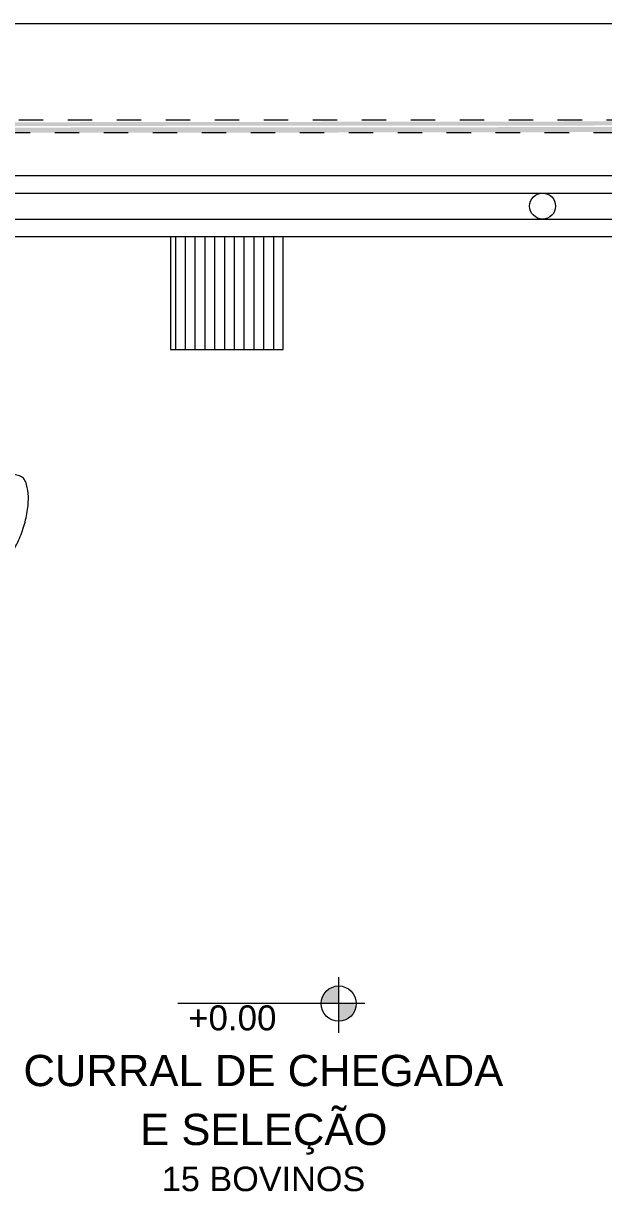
# Model space of a CAD drawing. Header units: metres. Extents: x 147 to 427, y -16 to 162.
# Drawn here: x 289.958 to 292.325, y 113.385 to 118.184 of the extents above; entities that cross this region are included whole.
import ezdxf

# ---------------------------------------------------------------- set-up
doc = ezdxf.new("R2010")
doc.units = ezdxf.units.M
doc.linetypes.add('Aligning Line', pattern=[0.012, 0.006, -0.006])
doc.layers.add('1053_ARQ_BASE_MATADOURO_2_dwg', color=7, linetype='Continuous', lineweight=5, true_color=0x767676)
doc.layers.add('1053_ARQ_BASE_MATADOURO_dwg', color=7, linetype='Continuous', lineweight=5, true_color=0x767676)
doc.layers.add('A-PISO', color=7, linetype='Continuous', lineweight=5)
doc.layers.add('P-PIPE', color=7, linetype='Continuous', lineweight=5)
doc.styles.add('Arial_2', font='arial.ttf', dxfattribs={"height": 0.1275})
doc.styles.add('Arial_3', font='arial.ttf', dxfattribs={"height": 0.1})
doc.styles.add('Arial_9', font='arial.ttf', dxfattribs={"height": 0.102})

# ---------------------------------------------------------------- blocks, each defined once
blk = doc.blocks.new('1053_ARQ_BASE_MATADOURO_dwg_arq geral tgov-4039641-TÉRREO 1_20 - Dependente 1')
at = {"color": 253, "lineweight": 5, "true_color": 0xaaaaaa, "flags": 128}
blk.add_lwpolyline([(-3.1704, 14.4282), (-3.1704, 20.1582), (-12.4204, 20.1582), (-12.4204, 34.8483), (-12.4204, 34.9983), (5.3461, 34.9983), (5.3461, 26.6282)], dxfattribs=at)
blk = doc.blocks.new('1053_ARQ_BASE_MATADOURO_dwg-3625622-TÉRREO 1_20 - Dependente 1')
blk.add_blockref('1053_ARQ_BASE_MATADOURO_dwg_arq geral tgov-4039641-TÉRREO 1_20 - Dependente 1', (130.2098, 83.186))
blk = doc.blocks.new('1053_ARQ_BASE_MATADOURO_2_dwg-3637054-TÉRREO 1_20 - Dependente 1')
at = {"layer": 'A-PISO', "true_color": 0xe2e2e2}
h = blk.add_hatch(color=254, dxfattribs=at)
h.paths.add_polyline_path([(122.8521, 80.9983), (122.8521, 81.0701), (122.8161, 81.0605), (122.7898, 81.0342), (122.7826, 80.9983), (122.8335, 80.9983)])
h.paths.add_polyline_path([(122.8521, 80.9264), (122.8969, 80.9421), (122.9221, 80.9823), (122.9168, 80.9983), (122.8521, 80.9983), (122.8521, 80.9282)])
at = {"layer": 'A-PISO', "color": 253, "true_color": 0xaaaaaa}
for p, q in [((118.5181, 84.3062), (126.1431, 84.3062)), ((118.5181, 84.2002), (126.1431, 84.2002)), ((122.1855, 84.1282), (122.1855, 83.6682)), ((122.2255, 84.1282), (122.2255, 83.6682)), ((122.2655, 84.1282), (122.2655, 83.6682)), ((122.3055, 84.1282), (122.3055, 83.6682)), ((122.3455, 84.1282), (122.3455, 83.6682)), ((122.3855, 84.1282), (122.3855, 83.6682)), ((122.4255, 84.1282), (122.4255, 83.6682)), ((122.4655, 84.1282), (122.4655, 83.6682)), ((122.5055, 84.1282), (122.5055, 83.6682)), ((122.5455, 84.1282), (122.5455, 83.6682)), ((122.5855, 84.1282), (122.5855, 83.6682)), ((122.8521, 81.1057), (122.8521, 80.8786)), ((122.9585, 80.9983), (122.1956, 80.9983))]:
    blk.add_line(p, q, dxfattribs=at)
at = {"layer": 'A-PISO', "color": 253, "true_color": 0xaaaaaa, "flags": 128}
for points in [[(113.4431, 74.2782), (118.6431, 74.2782), (118.6431, 76.3782), (113.4431, 76.3782), (113.4431, 76.6282), (118.3931, 76.6282), (118.3931, 84.3782), (126.1431, 84.3782)], [(126.1431, 80.5032), (126.1431, 84.1282), (118.8491, 84.1282)]]:
    blk.add_lwpolyline(points, dxfattribs=at)
blk.add_lwpolyline([(122.1655, 84.1282), (122.1655, 83.6682), (122.6255, 83.6682), (122.6255, 84.1282)], close=True, dxfattribs=at)
at = {"layer": 'A-PISO', "color": 253, "true_color": 0xaaaaaa}
for centre, radius in [((123.6848, 84.2532), 0.053), ((122.8521, 80.9983), 0.0719)]:
    blk.add_circle(centre, radius, dxfattribs=at)
blk.add_open_spline([(121.3892, 82.7802), (121.3973, 82.7773), (121.4131, 82.7718), (121.4385, 82.7738), (121.462, 82.7831), (121.4837, 82.7988), (121.5038, 82.8196), (121.5221, 82.8449), (121.5386, 82.8736), (121.5529, 82.9049), (121.5649, 82.938), (121.5744, 82.9718), (121.5812, 83.0056), (121.5851, 83.0385), (121.5858, 83.0694), (121.5833, 83.0978), (121.5767, 83.1219), (121.565, 83.151), (121.5292, 83.1557), (121.4982, 83.1652), (121.4696, 83.1664), (121.4454, 83.1621), (121.4248, 83.1526), (121.4074, 83.139), (121.3925, 83.1222), (121.3793, 83.103), (121.3672, 83.0821), (121.3555, 83.0601), (121.3437, 83.0377), (121.331, 83.0155), (121.3168, 82.9944), (121.3006, 82.9741), (121.2816, 82.9595), (121.2619, 82.9383), (121.2441, 82.9532), (121.2323, 82.9642), (121.2232, 82.9788), (121.2164, 82.995), (121.2112, 83.0127), (121.2072, 83.0317), (121.2037, 83.0516), (121.2003, 83.0719), (121.1965, 83.0925), (121.1917, 83.113), (121.1855, 83.133), (121.1773, 83.1521), (121.1666, 83.17), (121.1528, 83.1866), (121.1353, 83.1999), (121.1076, 83.22), (121.0694, 83.193), (121.0241, 83.1929), (120.9799, 83.1942), (120.9367, 83.2033), (120.8942, 83.2166), (120.8519, 83.2334), (120.8095, 83.2523), (120.7665, 83.2722), (120.7227, 83.2917), (120.6776, 83.3097), (120.6309, 83.3248), (120.5821, 83.3357), (120.531, 83.3417), (120.4773, 83.3387), (120.4208, 83.3366), (120.3801, 83.3028), (120.3566, 83.3144), (120.3495, 83.3169), (120.3425, 83.3192), (120.3355, 83.321), (120.3286, 83.3224), (120.3217, 83.3235), (120.3148, 83.3241), (120.3079, 83.3243), (120.301, 83.324), (120.2941, 83.3234), (120.2872, 83.3223), (120.2802, 83.3208), (120.2731, 83.3188), (120.266, 83.3164), (120.2588, 83.3136), (120.254, 83.3114), (120.2516, 83.3103)], degree=3, knots=[0, 0, 0, 0, 0.025699, 0.049728, 0.07429, 0.10075, 0.129617, 0.160848, 0.194061, 0.228689, 0.264061, 0.299459, 0.334136, 0.367371, 0.398482, 0.426901, 0.452272, 0.474673, 0.514601, 0.547499, 0.57497, 0.598786, 0.62075, 0.642358, 0.664566, 0.687782, 0.71202, 0.737049, 0.762543, 0.788164, 0.813673, 0.839001, 0.86438, 0.890422, 0.90764, 0.924078, 0.940734, 0.958191, 0.97666, 0.996106, 1.016342, 1.037112, 1.05814, 1.079183, 1.100079, 1.120793, 1.141489, 1.162566, 1.184704, 1.208798, 1.256755, 1.301685, 1.345355, 1.389026, 1.433445, 1.478912, 1.525429, 1.572822, 1.62087, 1.669398, 1.71839, 1.768076, 1.819015, 1.87216, 1.928838, 1.990677, 1.998433, 2.005974, 2.013321, 2.020506, 2.027557, 2.034511, 2.041399, 2.048262, 2.055135, 2.062058, 2.069072, 2.076212, 2.083517, 2.091025, 2.098768, 2.106779, 2.106779, 2.106779, 2.106779], dxfattribs=at)
at = {"layer": 'A-PISO', "attachment_point": 1, "line_spacing_factor": 0.941778}
for s, insert, char_height, width, style in [('+0.00', (122.2377, 80.9911), 0.102, 0.430791, 'Arial_9'), ('CURRAL DE CHEGADA', (121.5652, 80.7889), 0.1275, 2.336731, 'Arial_2'), ('E SELEÇÃO', (122.0417, 80.5484), 0.1275, 1.206608, 'Arial_2'), ('15 BOVINOS', (122.1302, 80.3328), 0.1, 0.992875, 'Arial_3')]:
    blk.add_mtext(s, dxfattribs=dict(at, insert=insert, char_height=char_height, width=width, style=style))

msp = doc.modelspace()

# ---------------------------------------------------------------- hatches: boundary and pattern name
at = {"layer": 'P-PIPE', "true_color": 0xc0c0c0}
for points in [[(287.2851, 117.7642), (295.6383, 117.7707), (295.6383, 117.7892), (287.2851, 117.7777), (287.2851, 117.7707)], [(291.039, 117.7392), (295.6383, 117.7465), (295.6383, 117.7642), (287.2851, 117.7577), (287.2851, 117.7392), (288.4845, 117.7392)]]:
    msp.add_hatch(color=9, dxfattribs=at).paths.add_polyline_path(points)

# ---------------------------------------------------------------- linework, layer by layer
at = {"layer": 'P-PIPE', "linetype": 'Aligning Line', "lineweight": 15}
for p, q in [((295.6383, 117.7892), (287.2851, 117.7892)), ((287.2851, 117.7392), (295.6383, 117.7392))]:
    msp.add_line(p, q, dxfattribs=at)

# ---------------------------------------------------------------- block references
at = {"layer": '1053_ARQ_BASE_MATADOURO_2_dwg', "color": 253, "true_color": 0xaaaaaa}
msp.add_blockref('1053_ARQ_BASE_MATADOURO_2_dwg-3637054-TÉRREO 1_20 - Dependente 1', (168.392, 33.186), dxfattribs=at)
at = {"layer": '1053_ARQ_BASE_MATADOURO_dwg', "color": 253, "true_color": 0xaaaaaa}
msp.add_blockref('1053_ARQ_BASE_MATADOURO_dwg-3625622-TÉRREO 1_20 - Dependente 1', (168.392, 0), dxfattribs=at)

doc.saveas('drawing.dxf')
